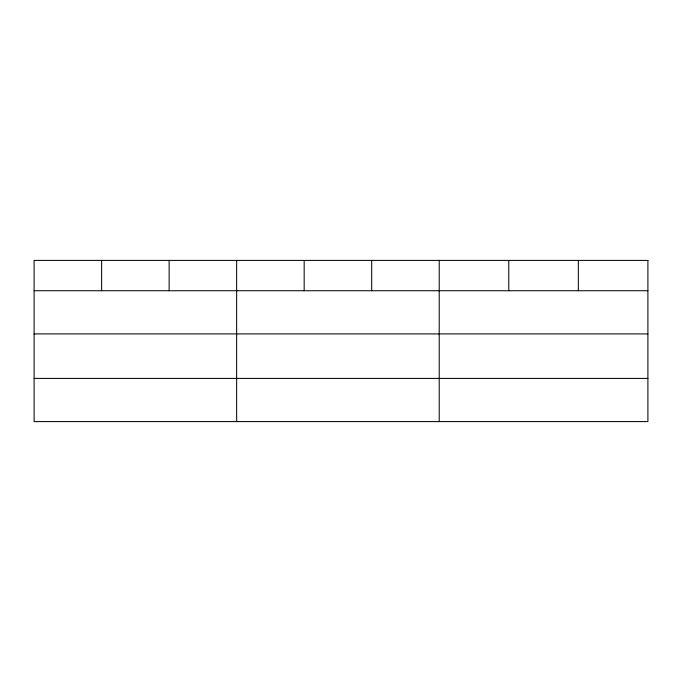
<?xml version="1.0" encoding="UTF-8"?>
<svg xmlns="http://www.w3.org/2000/svg" width="682" height="682" viewBox="0 0 682 682"><rect width="100%" height="100%" fill="white"/><g stroke="black" fill="none" stroke-linecap="round" stroke-linejoin="round"><path stroke-width="1.02" d="M34.1 290.737L647.9 290.737M34.1 333.916L647.9 333.916M34.1 378.408L647.9 378.408M578.336 260.405L578.336 290.737M508.772 260.405L508.772 290.737M439.208 260.405L439.208 421.595M371.69 260.405L371.69 290.737M304.172 260.405L304.172 290.737M236.654 260.405L236.654 421.595M169.136 260.405L169.136 290.737M101.618 260.405L101.618 290.737M647.9 260.405L34.1 260.405L34.1 421.595L647.9 421.595L647.9 260.405"/></g></svg>
